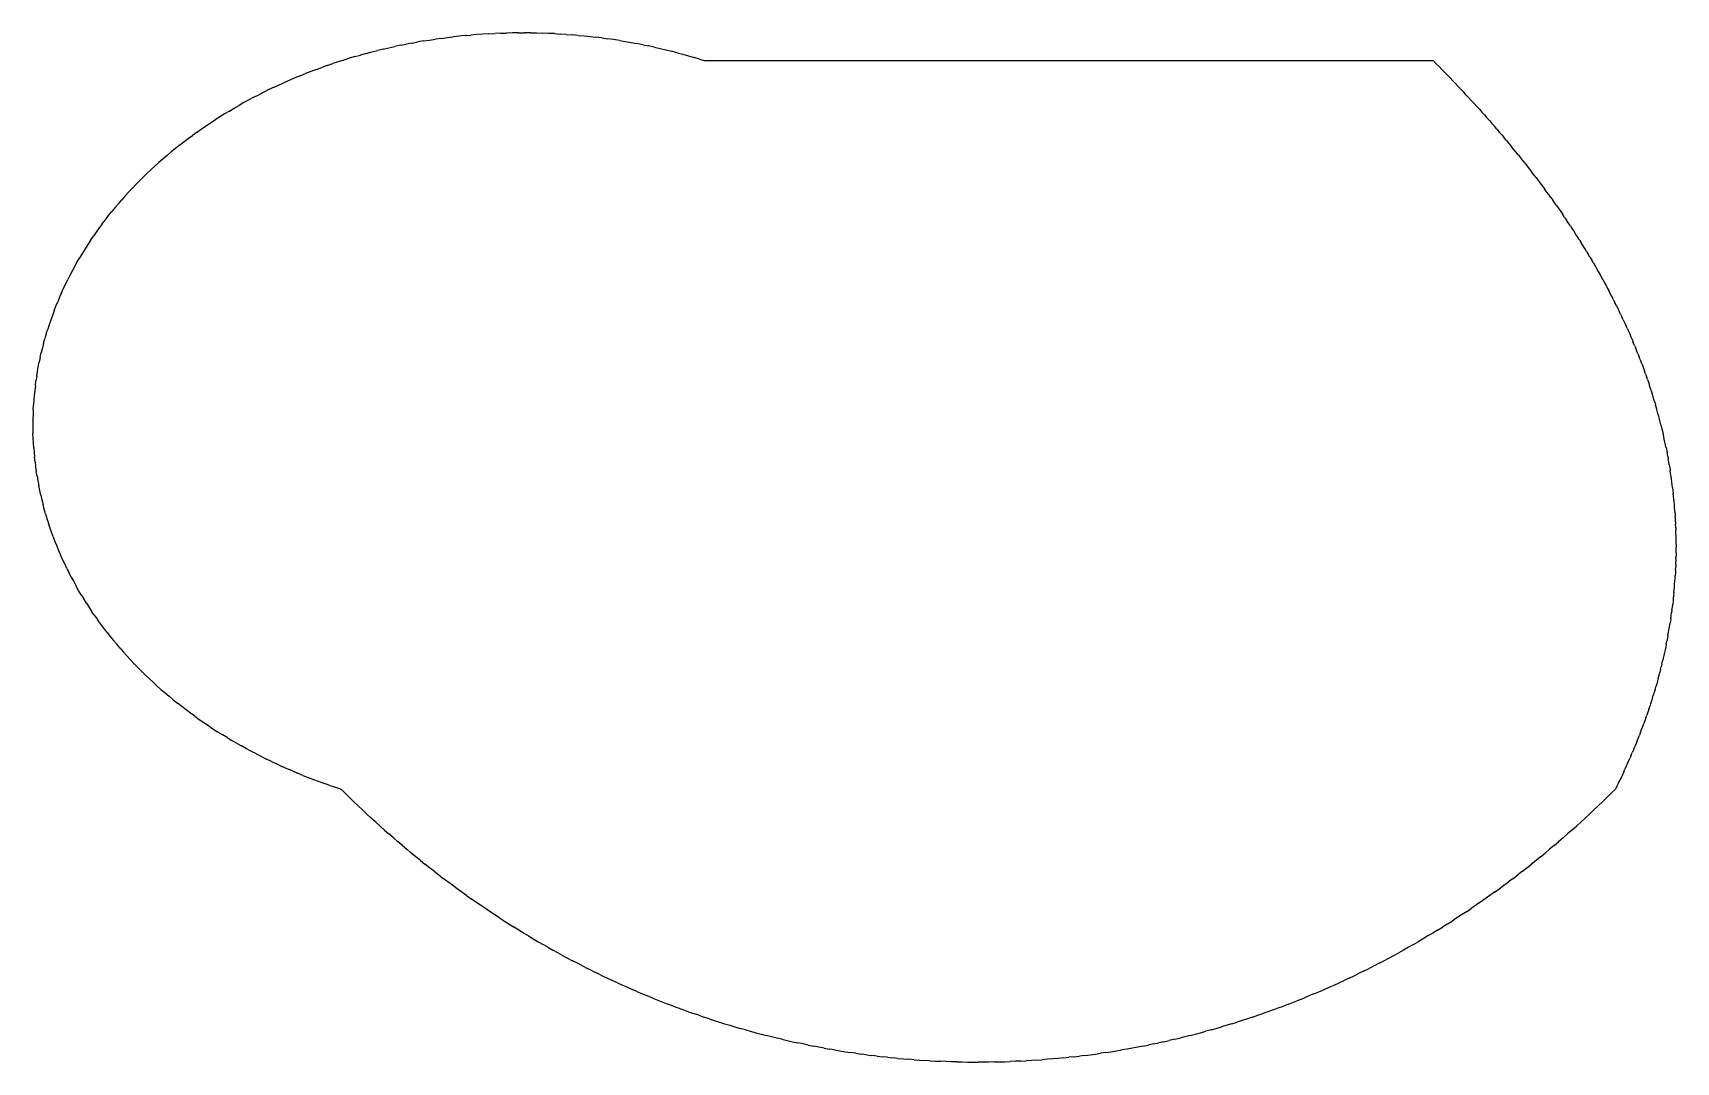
# Model space of a CAD drawing. Header units: centimetres. Extents: x 1 to 10.03, y 1 to 6.65.
import ezdxf

# ---------------------------------------------------------------- set-up
doc = ezdxf.new("R2010")
doc.units = ezdxf.units.CM
doc.layers.add('CUT', color=7, linetype='Continuous')

msp = doc.modelspace()

# ---------------------------------------------------------------- linework, layer by layer
at = {"layer": 'CUT'}
for p, q in [((3.0194, 6.5857), (3.0512, 6.5921)), ((3.0831, 6.5982), (3.0512, 6.5921)), ((3.0831, 6.5982), (3.1151, 6.6039)), ((3.1472, 6.6094), (3.1151, 6.6039)), ((3.1472, 6.6094), (3.1793, 6.6146)), ((3.1793, 6.6146), (3.2115, 6.6194)), ((3.2438, 6.6239), (3.2115, 6.6194)), ((3.2438, 6.6239), (3.2762, 6.6282)), ((3.2762, 6.6282), (3.3086, 6.6321)), ((3.3411, 6.6356), (3.3086, 6.6321)), ((3.3736, 6.6389), (3.3411, 6.6356)), ((3.3736, 6.6389), (3.4062, 6.6418)), ((3.4388, 6.6445), (3.4062, 6.6418)), ((3.4715, 6.6468), (3.4388, 6.6445)), ((3.5042, 6.6488), (3.4715, 6.6468)), ((3.5042, 6.6488), (3.5369, 6.6505)), ((3.5696, 6.6518), (3.5369, 6.6505)), ((3.5696, 6.6518), (3.6024, 6.6529)), ((3.6352, 6.6536), (3.6024, 6.6529)), ((3.6679, 6.654), (3.6352, 6.6536)), ((3.6679, 6.654), (3.7007, 6.6541)), ((3.7335, 6.6538), (3.7007, 6.6541)), ((3.7335, 6.6538), (3.7663, 6.6533)), ((3.7663, 6.6533), (3.7991, 6.6524)), ((3.8318, 6.6512), (3.7991, 6.6524)), ((3.8646, 6.6497), (3.8318, 6.6512)), ((3.8646, 6.6497), (3.8973, 6.6478)), ((3.9299, 6.6457), (3.8973, 6.6478)), ((3.9299, 6.6457), (3.9626, 6.6432)), ((3.9952, 6.6404), (3.9626, 6.6432)), ((3.9952, 6.6404), (4.0277, 6.6373)), ((4.0277, 6.6373), (4.0602, 6.6339)), ((4.0602, 6.6339), (4.0927, 6.6302)), ((4.1251, 6.6261), (4.0927, 6.6302)), ((4.1251, 6.6261), (4.1574, 6.6217)), ((4.1897, 6.617), (4.1574, 6.6217)), ((4.2219, 6.612), (4.1897, 6.617)), ((4.2219, 6.612), (4.254, 6.6067)), ((4.254, 6.6067), (4.286, 6.6011)), ((4.286, 6.6011), (4.3179, 6.5952)), ((4.3498, 6.5889), (4.3179, 6.5952)), ((4.3498, 6.5889), (4.3815, 6.5824)), ((2.7077, 6.5048), (2.6773, 6.4951)), ((2.7383, 6.5143), (2.7077, 6.5048)), ((2.7691, 6.5234), (2.7383, 6.5143)), ((2.7691, 6.5234), (2.7999, 6.5322)), ((2.8309, 6.5408), (2.7999, 6.5322)), ((2.8309, 6.5408), (2.862, 6.549)), ((2.862, 6.549), (2.8933, 6.557)), ((2.9247, 6.5646), (2.8933, 6.557)), ((2.9247, 6.5646), (2.9561, 6.5719)), ((2.9561, 6.5719), (2.9877, 6.579)), ((3.0194, 6.5857), (2.9877, 6.579)), ((4.4132, 6.5755), (4.3815, 6.5824)), ((4.4132, 6.5755), (4.4447, 6.5683)), ((4.4447, 6.5683), (4.4761, 6.5608)), ((4.4761, 6.5608), (4.5074, 6.5531)), ((4.5386, 6.545), (4.5074, 6.5531)), ((4.5386, 6.545), (4.5697, 6.5366)), ((4.5697, 6.5366), (4.6006, 6.5279)), ((4.6006, 6.5279), (4.6314, 6.5189)), ((4.6621, 6.5096), (4.6314, 6.5189)), ((4.6621, 6.5096), (4.6926, 6.5)), ((8.6926, 6.5), (4.6926, 6.5)), ((8.7082, 6.4844), (8.6926, 6.5)), ((2.4687, 6.4187), (2.4396, 6.4066)), ((2.4687, 6.4187), (2.498, 6.4305)), ((2.5274, 6.4419), (2.498, 6.4305)), ((2.5571, 6.4532), (2.5274, 6.4419)), ((2.5571, 6.4532), (2.5869, 6.4641)), ((2.6169, 6.4747), (2.5869, 6.4641)), ((2.6169, 6.4747), (2.647, 6.485)), ((2.6773, 6.4951), (2.647, 6.485)), ((8.7236, 6.4688), (8.7082, 6.4844)), ((8.739, 6.4531), (8.7236, 6.4688)), ((8.7543, 6.4375), (8.739, 6.4531)), ((8.7696, 6.4219), (8.7543, 6.4375)), ((8.7847, 6.4062), (8.7696, 6.4219)), ((2.2689, 6.3284), (2.2412, 6.3143)), ((2.2969, 6.3421), (2.2689, 6.3284)), ((2.325, 6.3555), (2.2969, 6.3421)), ((2.325, 6.3555), (2.3534, 6.3687)), ((2.3534, 6.3687), (2.3819, 6.3816)), ((2.4106, 6.3943), (2.3819, 6.3816)), ((2.4396, 6.4066), (2.4106, 6.3943)), ((8.7847, 6.4062), (8.7997, 6.3906)), ((8.8147, 6.375), (8.7997, 6.3906)), ((8.8295, 6.3594), (8.8147, 6.375)), ((8.8443, 6.3438), (8.8295, 6.3594)), ((8.8443, 6.3438), (8.8589, 6.3281)), ((8.8735, 6.3125), (8.8589, 6.3281)), ((2.0795, 6.2248), (2.1059, 6.2403)), ((2.1059, 6.2403), (2.1325, 6.2557)), ((2.1594, 6.2707), (2.1325, 6.2557)), ((2.1864, 6.2855), (2.1594, 6.2707)), ((2.2137, 6.3001), (2.1864, 6.2855)), ((2.2137, 6.3001), (2.2412, 6.3143)), ((8.888, 6.2969), (8.8735, 6.3125)), ((8.9024, 6.2812), (8.888, 6.2969)), ((8.9167, 6.2656), (8.9024, 6.2812)), ((8.9309, 6.25), (8.9167, 6.2656)), ((8.945, 6.2344), (8.9309, 6.25)), ((8.945, 6.2344), (8.959, 6.2188)), ((1.9265, 6.126), (1.9513, 6.143)), ((1.9513, 6.143), (1.9765, 6.1599)), ((1.9765, 6.1599), (2.0019, 6.1765)), ((2.0275, 6.1928), (2.0019, 6.1765)), ((2.0534, 6.2089), (2.0275, 6.1928)), ((2.0795, 6.2248), (2.0534, 6.2089)), ((8.959, 6.2188), (8.9729, 6.2031)), ((8.9729, 6.2031), (8.9868, 6.1875)), ((9.0005, 6.1719), (8.9868, 6.1875)), ((9.0005, 6.1719), (9.0142, 6.1562)), ((9.0142, 6.1562), (9.0277, 6.1406)), ((9.0412, 6.125), (9.0277, 6.1406)), ((1.8061, 6.037), (1.8296, 6.0552)), ((1.8296, 6.0552), (1.8534, 6.0733)), ((1.8534, 6.0733), (1.8775, 6.0911)), ((1.9019, 6.1086), (1.8775, 6.0911)), ((1.9019, 6.1086), (1.9265, 6.126)), ((9.0412, 6.125), (9.0546, 6.1094)), ((9.0679, 6.0938), (9.0546, 6.1094)), ((9.0679, 6.0938), (9.0811, 6.0781)), ((9.0942, 6.0625), (9.0811, 6.0781)), ((9.0942, 6.0625), (9.1072, 6.0469)), ((1.7148, 5.9617), (1.6927, 5.9423)), ((1.7372, 5.9808), (1.7148, 5.9617)), ((1.7372, 5.9808), (1.7599, 5.9998)), ((1.7828, 6.0185), (1.7599, 5.9998)), ((1.8061, 6.037), (1.7828, 6.0185)), ((9.1072, 6.0469), (9.1201, 6.0312)), ((9.133, 6.0156), (9.1201, 6.0312)), ((9.1457, 6), (9.133, 6.0156)), ((9.1584, 5.9844), (9.1457, 6)), ((9.1584, 5.9844), (9.1709, 5.9688)), ((9.1834, 5.9531), (9.1709, 5.9688)), ((1.6282, 5.8829), (1.6073, 5.8627)), ((1.6282, 5.8829), (1.6494, 5.9029)), ((1.6709, 5.9227), (1.6494, 5.9029)), ((1.6927, 5.9423), (1.6709, 5.9227)), ((9.1958, 5.9375), (9.1834, 5.9531)), ((9.1958, 5.9375), (9.208, 5.9219)), ((9.208, 5.9219), (9.2202, 5.9062)), ((9.2202, 5.9062), (9.2323, 5.8906)), ((9.2443, 5.875), (9.2323, 5.8906)), ((9.2563, 5.8594), (9.2443, 5.875)), ((1.5268, 5.7799), (1.5075, 5.7587)), ((1.5268, 5.7799), (1.5464, 5.8009)), ((1.5664, 5.8217), (1.5464, 5.8009)), ((1.5664, 5.8217), (1.5867, 5.8423)), ((1.5867, 5.8423), (1.6073, 5.8627)), ((9.2563, 5.8594), (9.2681, 5.8438)), ((9.2681, 5.8438), (9.2798, 5.8281)), ((9.2798, 5.8281), (9.2915, 5.8125)), ((9.2915, 5.8125), (9.303, 5.7969)), ((9.3145, 5.7812), (9.303, 5.7969)), ((9.3258, 5.7656), (9.3145, 5.7812)), ((1.4515, 5.694), (1.4335, 5.6721)), ((1.4515, 5.694), (1.4698, 5.7157)), ((1.4698, 5.7157), (1.4885, 5.7373)), ((1.5075, 5.7587), (1.4885, 5.7373)), ((9.3371, 5.75), (9.3258, 5.7656)), ((9.3371, 5.75), (9.3483, 5.7344)), ((9.3594, 5.7188), (9.3483, 5.7344)), ((9.3704, 5.7031), (9.3594, 5.7188)), ((9.3704, 5.7031), (9.3813, 5.6875)), ((9.3813, 5.6875), (9.3921, 5.6719)), ((1.3815, 5.6053), (1.3648, 5.5827)), ((1.3815, 5.6053), (1.3985, 5.6277)), ((1.3985, 5.6277), (1.4158, 5.65)), ((1.4158, 5.65), (1.4335, 5.6721)), ((9.3921, 5.6719), (9.4028, 5.6562)), ((9.4135, 5.6406), (9.4028, 5.6562)), ((9.4135, 5.6406), (9.424, 5.625)), ((9.4345, 5.6094), (9.424, 5.625)), ((9.4448, 5.5938), (9.4345, 5.6094)), ((1.317, 5.5139), (1.3017, 5.4907)), ((1.317, 5.5139), (1.3326, 5.537)), ((1.3485, 5.5599), (1.3326, 5.537)), ((1.3648, 5.5827), (1.3485, 5.5599)), ((9.4448, 5.5938), (9.4551, 5.5781)), ((9.4551, 5.5781), (9.4653, 5.5625)), ((9.4754, 5.5469), (9.4653, 5.5625)), ((9.4854, 5.5312), (9.4754, 5.5469)), ((9.4953, 5.5156), (9.4854, 5.5312)), ((9.4953, 5.5156), (9.5051, 5.5)), ((1.2442, 5.3964), (1.2581, 5.4202)), ((1.2722, 5.4439), (1.2581, 5.4202)), ((1.2868, 5.4674), (1.2722, 5.4439)), ((1.3017, 5.4907), (1.2868, 5.4674)), ((9.5148, 5.4844), (9.5051, 5.5)), ((9.5244, 5.4688), (9.5148, 5.4844)), ((9.534, 5.4531), (9.5244, 5.4688)), ((9.534, 5.4531), (9.5434, 5.4375)), ((9.5528, 5.4219), (9.5434, 5.4375)), ((9.5528, 5.4219), (9.562, 5.4062)), ((1.2177, 5.3485), (1.2049, 5.3243)), ((1.2308, 5.3725), (1.2177, 5.3485)), ((1.2308, 5.3725), (1.2442, 5.3964)), ((9.5712, 5.3906), (9.562, 5.4062)), ((9.5712, 5.3906), (9.5803, 5.375)), ((9.5803, 5.375), (9.5893, 5.3594)), ((9.5893, 5.3594), (9.5982, 5.3438)), ((9.5982, 5.3438), (9.607, 5.3281)), ((9.607, 5.3281), (9.6157, 5.3125)), ((1.1577, 5.2264), (1.169, 5.2511)), ((1.169, 5.2511), (1.1806, 5.2756)), ((1.1806, 5.2756), (1.1926, 5.3)), ((1.2049, 5.3243), (1.1926, 5.3)), ((9.6243, 5.2969), (9.6157, 5.3125)), ((9.6243, 5.2969), (9.6328, 5.2812)), ((9.6328, 5.2812), (9.6413, 5.2656)), ((9.6413, 5.2656), (9.6496, 5.25)), ((9.6496, 5.25), (9.6579, 5.2344)), ((1.1165, 5.1268), (1.1263, 5.1519)), ((1.1263, 5.1519), (1.1364, 5.1768)), ((1.1469, 5.2017), (1.1364, 5.1768)), ((1.1577, 5.2264), (1.1469, 5.2017)), ((9.666, 5.2188), (9.6579, 5.2344)), ((9.6741, 5.2031), (9.666, 5.2188)), ((9.6821, 5.1875), (9.6741, 5.2031)), ((9.6821, 5.1875), (9.69, 5.1719)), ((9.6978, 5.1562), (9.69, 5.1719)), ((9.6978, 5.1562), (9.7055, 5.1406)), ((1.0982, 5.0765), (1.0896, 5.0511)), ((1.1072, 5.1017), (1.0982, 5.0765)), ((1.1165, 5.1268), (1.1072, 5.1017)), ((9.7055, 5.1406), (9.7131, 5.125)), ((9.7206, 5.1094), (9.7131, 5.125)), ((9.7206, 5.1094), (9.728, 5.0938)), ((9.7354, 5.0781), (9.728, 5.0938)), ((9.7354, 5.0781), (9.7426, 5.0625)), ((9.7426, 5.0625), (9.7498, 5.0469)), ((1.0592, 4.9491), (1.0662, 4.9747)), ((1.0736, 5.0003), (1.0662, 4.9747)), ((1.0736, 5.0003), (1.0814, 5.0257)), ((1.0896, 5.0511), (1.0814, 5.0257)), ((9.7569, 5.0312), (9.7498, 5.0469)), ((9.7569, 5.0312), (9.7638, 5.0156)), ((9.7638, 5.0156), (9.7707, 5)), ((9.7707, 5), (9.7775, 4.9844)), ((9.7775, 4.9844), (9.7842, 4.9688)), ((9.7842, 4.9688), (9.7908, 4.9531)), ((1.0404, 4.8719), (1.0463, 4.8977)), ((1.0525, 4.9234), (1.0463, 4.8977)), ((1.0592, 4.9491), (1.0525, 4.9234)), ((9.7973, 4.9375), (9.7908, 4.9531)), ((9.7973, 4.9375), (9.8037, 4.9219)), ((9.8101, 4.9062), (9.8037, 4.9219)), ((9.8163, 4.8906), (9.8101, 4.9062)), ((9.8163, 4.8906), (9.8225, 4.875)), ((9.8285, 4.8594), (9.8225, 4.875)), ((1.0209, 4.7681), (1.0252, 4.7941)), ((1.0252, 4.7941), (1.0299, 4.8201)), ((1.0299, 4.8201), (1.035, 4.846)), ((1.0404, 4.8719), (1.035, 4.846)), ((9.8285, 4.8594), (9.8345, 4.8438)), ((9.8345, 4.8438), (9.8404, 4.8281)), ((9.8404, 4.8281), (9.8461, 4.8125)), ((9.8461, 4.8125), (9.8518, 4.7969)), ((9.8574, 4.7812), (9.8518, 4.7969)), ((1.0136, 4.716), (1.0105, 4.6899)), ((1.0136, 4.716), (1.0171, 4.7421)), ((1.0209, 4.7681), (1.0171, 4.7421)), ((9.8574, 4.7812), (9.8629, 4.7656)), ((9.8684, 4.75), (9.8629, 4.7656)), ((9.8684, 4.75), (9.8737, 4.7344)), ((9.8737, 4.7344), (9.8789, 4.7188)), ((9.8841, 4.7031), (9.8789, 4.7188)), ((9.8841, 4.7031), (9.8891, 4.6875)), ((1.0021, 4.5852), (1.0036, 4.6114)), ((1.0055, 4.6376), (1.0036, 4.6114)), ((1.0078, 4.6637), (1.0055, 4.6376)), ((1.0105, 4.6899), (1.0078, 4.6637)), ((9.8891, 4.6875), (9.8941, 4.6719)), ((9.8989, 4.6562), (9.8941, 4.6719)), ((9.9037, 4.6406), (9.8989, 4.6562)), ((9.9084, 4.625), (9.9037, 4.6406)), ((9.9084, 4.625), (9.913, 4.6094)), ((9.9175, 4.5938), (9.913, 4.6094)), ((1.0003, 4.5328), (1, 4.5065)), ((1.001, 4.559), (1.0003, 4.5328)), ((1.0021, 4.5852), (1.001, 4.559)), ((9.9219, 4.5781), (9.9175, 4.5938)), ((9.9262, 4.5625), (9.9219, 4.5781)), ((9.9305, 4.5469), (9.9262, 4.5625)), ((9.9346, 4.5312), (9.9305, 4.5469)), ((9.9386, 4.5156), (9.9346, 4.5312)), ((9.9426, 4.5), (9.9386, 4.5156)), ((1, 4.5065), (1.0001, 4.4803)), ((1.0001, 4.4803), (1.0006, 4.4541)), ((1.0015, 4.4278), (1.0006, 4.4541)), ((1.0028, 4.4016), (1.0015, 4.4278)), ((9.9426, 4.5), (9.9464, 4.4844)), ((9.9464, 4.4844), (9.9502, 4.4688)), ((9.9502, 4.4688), (9.9539, 4.4531)), ((9.9575, 4.4375), (9.9539, 4.4531)), ((9.961, 4.4219), (9.9575, 4.4375)), ((1.0045, 4.3754), (1.0028, 4.4016)), ((1.0045, 4.3754), (1.0066, 4.3493)), ((1.0066, 4.3493), (1.0091, 4.3231)), ((9.9644, 4.4062), (9.961, 4.4219)), ((9.9677, 4.3906), (9.9644, 4.4062)), ((9.9709, 4.375), (9.9677, 4.3906)), ((9.9709, 4.375), (9.974, 4.3594)), ((9.974, 4.3594), (9.9771, 4.3438)), ((9.98, 4.3281), (9.9771, 4.3438)), ((1.012, 4.297), (1.0091, 4.3231)), ((1.012, 4.297), (1.0153, 4.2709)), ((1.0153, 4.2709), (1.019, 4.2448)), ((1.023, 4.2188), (1.019, 4.2448)), ((9.98, 4.3281), (9.9829, 4.3125)), ((9.9856, 4.2969), (9.9829, 4.3125)), ((9.9883, 4.2812), (9.9856, 4.2969)), ((9.9883, 4.2812), (9.9909, 4.2656)), ((9.9909, 4.2656), (9.9934, 4.25)), ((9.9958, 4.2344), (9.9934, 4.25)), ((1.023, 4.2188), (1.0275, 4.1928)), ((1.0275, 4.1928), (1.0324, 4.1669)), ((1.0377, 4.141), (1.0324, 4.1669)), ((9.9981, 4.2188), (9.9958, 4.2344)), ((10.0003, 4.2031), (9.9981, 4.2188)), ((10.0024, 4.1875), (10.0003, 4.2031)), ((10.0044, 4.1719), (10.0024, 4.1875)), ((10.0064, 4.1562), (10.0044, 4.1719)), ((10.0064, 4.1562), (10.0082, 4.1406)), ((1.0433, 4.1152), (1.0377, 4.141)), ((1.0433, 4.1152), (1.0494, 4.0894)), ((1.0494, 4.0894), (1.0558, 4.0637)), ((1.0627, 4.038), (1.0558, 4.0637)), ((10.0082, 4.1406), (10.01, 4.125)), ((10.0116, 4.1094), (10.01, 4.125)), ((10.0132, 4.0938), (10.0116, 4.1094)), ((10.0147, 4.0781), (10.0132, 4.0938)), ((10.0161, 4.0625), (10.0147, 4.0781)), ((10.0174, 4.0469), (10.0161, 4.0625)), ((1.0699, 4.0124), (1.0627, 4.038)), ((1.0699, 4.0124), (1.0775, 3.9869)), ((1.0775, 3.9869), (1.0855, 3.9615)), ((10.0186, 4.0312), (10.0174, 4.0469)), ((10.0197, 4.0156), (10.0186, 4.0312)), ((10.0197, 4.0156), (10.0207, 4)), ((10.0216, 3.9844), (10.0207, 4)), ((10.0225, 3.9688), (10.0216, 3.9844)), ((1.0939, 3.9361), (1.0855, 3.9615)), ((1.1027, 3.9108), (1.0939, 3.9361)), ((1.1118, 3.8857), (1.1027, 3.9108)), ((1.1118, 3.8857), (1.1214, 3.8606)), ((10.0225, 3.9688), (10.0232, 3.9531)), ((10.0239, 3.9375), (10.0232, 3.9531)), ((10.0239, 3.9375), (10.0244, 3.9219)), ((10.0249, 3.9062), (10.0244, 3.9219)), ((10.0253, 3.8906), (10.0249, 3.9062)), ((10.0256, 3.875), (10.0253, 3.8906)), ((1.1214, 3.8606), (1.1313, 3.8356)), ((1.1313, 3.8356), (1.1416, 3.8107)), ((1.1416, 3.8107), (1.1523, 3.7859)), ((10.0257, 3.7969), (10.0254, 3.7812)), ((10.0258, 3.8594), (10.0256, 3.875)), ((10.0257, 3.7969), (10.0258, 3.8125)), ((10.0259, 3.8438), (10.0258, 3.8594)), ((10.0258, 3.8125), (10.0259, 3.8281)), ((10.0259, 3.8438), (10.0259, 3.8281)), ((1.1633, 3.7612), (1.1523, 3.7859)), ((1.1748, 3.7366), (1.1633, 3.7612)), ((1.1866, 3.7121), (1.1748, 3.7366)), ((1.1866, 3.7121), (1.1987, 3.6878)), ((10.0227, 3.7031), (10.0219, 3.6875)), ((10.0227, 3.7031), (10.0235, 3.7188)), ((10.0241, 3.7344), (10.0235, 3.7188)), ((10.0241, 3.7344), (10.0246, 3.75)), ((10.0251, 3.7656), (10.0246, 3.75)), ((10.0251, 3.7656), (10.0254, 3.7812)), ((1.2113, 3.6635), (1.1987, 3.6878)), ((1.2113, 3.6635), (1.2242, 3.6394)), ((1.2242, 3.6394), (1.2375, 3.6155)), ((1.2511, 3.5916), (1.2375, 3.6155)), ((10.0165, 3.6094), (10.0178, 3.625)), ((10.0178, 3.625), (10.019, 3.6406)), ((10.019, 3.6406), (10.02, 3.6562)), ((10.02, 3.6562), (10.021, 3.6719)), ((10.0219, 3.6875), (10.021, 3.6719)), ((1.2651, 3.5679), (1.2511, 3.5916)), ((1.2651, 3.5679), (1.2795, 3.5443)), ((1.2942, 3.5209), (1.2795, 3.5443)), ((1.2942, 3.5209), (1.3093, 3.4976)), ((10.0088, 3.5312), (10.007, 3.5156)), ((10.0105, 3.5469), (10.0088, 3.5312)), ((10.0122, 3.5625), (10.0105, 3.5469)), ((10.0137, 3.5781), (10.0122, 3.5625)), ((10.0137, 3.5781), (10.0152, 3.5938)), ((10.0152, 3.5938), (10.0165, 3.6094)), ((1.3093, 3.4976), (1.3248, 3.4744)), ((1.3405, 3.4515), (1.3248, 3.4744)), ((1.3405, 3.4515), (1.3567, 3.4286)), ((9.9965, 3.4375), (9.9942, 3.4219)), ((9.9965, 3.4375), (9.9988, 3.4531)), ((9.9988, 3.4531), (10.001, 3.4688)), ((10.0031, 3.4844), (10.001, 3.4688)), ((10.0031, 3.4844), (10.0051, 3.5)), ((10.0051, 3.5), (10.007, 3.5156)), ((1.3732, 3.4059), (1.3567, 3.4286)), ((1.39, 3.3834), (1.3732, 3.4059)), ((1.4071, 3.3611), (1.39, 3.3834)), ((1.4071, 3.3611), (1.4246, 3.3389)), ((9.981, 3.3438), (9.9781, 3.3281)), ((9.981, 3.3438), (9.9838, 3.3594)), ((9.9838, 3.3594), (9.9865, 3.375)), ((9.9865, 3.375), (9.9892, 3.3906)), ((9.9892, 3.3906), (9.9917, 3.4062)), ((9.9942, 3.4219), (9.9917, 3.4062)), ((1.4246, 3.3389), (1.4425, 3.3169)), ((1.4425, 3.3169), (1.4607, 3.2951)), ((1.4792, 3.2734), (1.4607, 3.2951)), ((1.4792, 3.2734), (1.498, 3.2519)), ((1.498, 3.2519), (1.5172, 3.2307)), ((9.9621, 3.25), (9.9586, 3.2344)), ((9.9655, 3.2656), (9.9621, 3.25)), ((9.9688, 3.2812), (9.9655, 3.2656)), ((9.972, 3.2969), (9.9688, 3.2812)), ((9.972, 3.2969), (9.9751, 3.3125)), ((9.9781, 3.3281), (9.9751, 3.3125)), ((1.5172, 3.2307), (1.5366, 3.2096)), ((1.5366, 3.2096), (1.5564, 3.1887)), ((1.5766, 3.1679), (1.5564, 3.1887)), ((1.597, 3.1474), (1.5766, 3.1679)), ((9.94, 3.1562), (9.9439, 3.1719)), ((9.9477, 3.1875), (9.9439, 3.1719)), ((9.9477, 3.1875), (9.9514, 3.2031)), ((9.9551, 3.2188), (9.9514, 3.2031)), ((9.9586, 3.2344), (9.9551, 3.2188)), ((1.597, 3.1474), (1.6177, 3.1271)), ((1.6177, 3.1271), (1.6388, 3.107)), ((1.6388, 3.107), (1.6601, 3.0871)), ((1.6818, 3.0674), (1.6601, 3.0871)), ((9.919, 3.0781), (9.9145, 3.0625)), ((9.9234, 3.0938), (9.919, 3.0781)), ((9.9276, 3.1094), (9.9234, 3.0938)), ((9.9276, 3.1094), (9.9318, 3.125)), ((9.9318, 3.125), (9.9359, 3.1406)), ((9.94, 3.1562), (9.9359, 3.1406)), ((1.7037, 3.0479), (1.6818, 3.0674)), ((1.7037, 3.0479), (1.726, 3.0287)), ((1.726, 3.0287), (1.7485, 3.0096)), ((1.7714, 2.9908), (1.7485, 3.0096)), ((1.7714, 2.9908), (1.7945, 2.9722)), ((9.8908, 2.9844), (9.8858, 2.9688)), ((9.8957, 3), (9.8908, 2.9844)), ((9.8957, 3), (9.9005, 3.0156)), ((9.9053, 3.0312), (9.9005, 3.0156)), ((9.9099, 3.0469), (9.9053, 3.0312)), ((9.9099, 3.0469), (9.9145, 3.0625)), ((1.8179, 2.9538), (1.7945, 2.9722)), ((1.8415, 2.9357), (1.8179, 2.9538)), ((1.8655, 2.9178), (1.8415, 2.9357)), ((1.8897, 2.9001), (1.8655, 2.9178)), ((1.8897, 2.9001), (1.9142, 2.8826)), ((9.8593, 2.8906), (9.8537, 2.875)), ((9.8593, 2.8906), (9.8648, 2.9062)), ((9.8701, 2.9219), (9.8648, 2.9062)), ((9.8754, 2.9375), (9.8701, 2.9219)), ((9.8754, 2.9375), (9.8806, 2.9531)), ((9.8858, 2.9688), (9.8806, 2.9531)), ((1.9142, 2.8826), (1.9389, 2.8654)), ((1.9389, 2.8654), (1.964, 2.8485)), ((1.964, 2.8485), (1.9892, 2.8317)), ((1.9892, 2.8317), (2.0147, 2.8153)), ((2.0147, 2.8153), (2.0405, 2.7991)), ((2.0665, 2.7831), (2.0405, 2.7991)), ((9.8305, 2.8125), (9.8245, 2.7969)), ((9.8305, 2.8125), (9.8365, 2.8281)), ((9.8365, 2.8281), (9.8423, 2.8438)), ((9.8423, 2.8438), (9.8481, 2.8594)), ((9.8537, 2.875), (9.8481, 2.8594)), ((2.0665, 2.7831), (2.0928, 2.7674)), ((2.1193, 2.7519), (2.0928, 2.7674)), ((2.1193, 2.7519), (2.146, 2.7367)), ((2.1729, 2.7218), (2.146, 2.7367)), ((2.2001, 2.7071), (2.1729, 2.7218)), ((9.793, 2.7188), (9.7864, 2.7031)), ((9.793, 2.7188), (9.7995, 2.7344)), ((9.8059, 2.75), (9.7995, 2.7344)), ((9.8122, 2.7656), (9.8059, 2.75)), ((9.8122, 2.7656), (9.8184, 2.7812)), ((9.8184, 2.7812), (9.8245, 2.7969)), ((2.2275, 2.6927), (2.2001, 2.7071)), ((2.2275, 2.6927), (2.2551, 2.6786)), ((2.2551, 2.6786), (2.283, 2.6647)), ((2.311, 2.6511), (2.283, 2.6647)), ((2.311, 2.6511), (2.3392, 2.6378)), ((2.3392, 2.6378), (2.3677, 2.6247)), ((2.3963, 2.612), (2.3677, 2.6247)), ((9.7522, 2.625), (9.745, 2.6094)), ((9.7592, 2.6406), (9.7522, 2.625)), ((9.7592, 2.6406), (9.7661, 2.6562)), ((9.7661, 2.6562), (9.773, 2.6719)), ((9.7797, 2.6875), (9.773, 2.6719)), ((9.7797, 2.6875), (9.7864, 2.7031)), ((2.4252, 2.5995), (2.3963, 2.612)), ((2.4252, 2.5995), (2.4542, 2.5873)), ((2.4834, 2.5754), (2.4542, 2.5873)), ((2.4834, 2.5754), (2.5128, 2.5637)), ((2.5128, 2.5637), (2.5423, 2.5524)), ((2.5423, 2.5524), (2.572, 2.5413)), ((2.572, 2.5413), (2.6019, 2.5306)), ((2.632, 2.5201), (2.6019, 2.5306)), ((9.708, 2.5312), (9.7003, 2.5156)), ((9.7156, 2.5469), (9.708, 2.5312)), ((9.7231, 2.5625), (9.7156, 2.5469)), ((9.7305, 2.5781), (9.7231, 2.5625)), ((9.7378, 2.5938), (9.7305, 2.5781)), ((9.7378, 2.5938), (9.745, 2.6094)), ((2.632, 2.5201), (2.6622, 2.5099)), ((2.6622, 2.5099), (2.6926, 2.5)), ((2.6926, 2.5), (2.7161, 2.4767)), ((2.7161, 2.4767), (2.7396, 2.4535)), ((2.7633, 2.4305), (2.7396, 2.4535)), ((9.6219, 2.4305), (9.6455, 2.4535)), ((9.6455, 2.4535), (9.6691, 2.4767)), ((9.6926, 2.5), (9.6691, 2.4767)), ((9.7003, 2.5156), (9.6926, 2.5)), ((2.7633, 2.4305), (2.7871, 2.4077)), ((2.7871, 2.4077), (2.8109, 2.3851)), ((2.8348, 2.3627), (2.8109, 2.3851)), ((2.8348, 2.3627), (2.8588, 2.3404)), ((9.5503, 2.3627), (9.5263, 2.3404)), ((9.5503, 2.3627), (9.5743, 2.3851)), ((9.5743, 2.3851), (9.5981, 2.4077)), ((9.5981, 2.4077), (9.6219, 2.4305)), ((2.883, 2.3184), (2.8588, 2.3404)), ((2.9071, 2.2965), (2.883, 2.3184)), ((2.9071, 2.2965), (2.9314, 2.2748)), ((2.9314, 2.2748), (2.9558, 2.2533)), ((9.4537, 2.2748), (9.4294, 2.2533)), ((9.4537, 2.2748), (9.478, 2.2965)), ((9.5022, 2.3184), (9.478, 2.2965)), ((9.5263, 2.3404), (9.5022, 2.3184)), ((2.9802, 2.2319), (2.9558, 2.2533)), ((2.9802, 2.2319), (3.0047, 2.2108)), ((3.0294, 2.1898), (3.0047, 2.2108)), ((3.0294, 2.1898), (3.054, 2.169)), ((3.0788, 2.1484), (3.054, 2.169)), ((9.3311, 2.169), (9.3064, 2.1484)), ((9.3558, 2.1898), (9.3311, 2.169)), ((9.3558, 2.1898), (9.3804, 2.2108)), ((9.4049, 2.2319), (9.3804, 2.2108)), ((9.4294, 2.2533), (9.4049, 2.2319)), ((3.1037, 2.128), (3.0788, 2.1484)), ((3.1286, 2.1078), (3.1037, 2.128)), ((3.1286, 2.1078), (3.1536, 2.0877)), ((3.1787, 2.0679), (3.1536, 2.0877)), ((9.2065, 2.0679), (9.2316, 2.0877)), ((9.2566, 2.1078), (9.2316, 2.0877)), ((9.2815, 2.128), (9.2566, 2.1078)), ((9.2815, 2.128), (9.3064, 2.1484)), ((3.2039, 2.0482), (3.1787, 2.0679)), ((3.2039, 2.0482), (3.2291, 2.0287)), ((3.2291, 2.0287), (3.2544, 2.0094)), ((3.2798, 1.9902), (3.2544, 2.0094)), ((3.3053, 1.9713), (3.2798, 1.9902)), ((9.0799, 1.9713), (9.1054, 1.9902)), ((9.1308, 2.0094), (9.1054, 1.9902)), ((9.1308, 2.0094), (9.1561, 2.0287)), ((9.1813, 2.0482), (9.1561, 2.0287)), ((9.1813, 2.0482), (9.2065, 2.0679)), ((3.3308, 1.9525), (3.3053, 1.9713)), ((3.3564, 1.9339), (3.3308, 1.9525)), ((3.3821, 1.9155), (3.3564, 1.9339)), ((3.3821, 1.9155), (3.4079, 1.8973)), ((3.4337, 1.8793), (3.4079, 1.8973)), ((8.9773, 1.8973), (8.9515, 1.8793)), ((9.0031, 1.9155), (8.9773, 1.8973)), ((9.0287, 1.9339), (9.0031, 1.9155)), ((9.0287, 1.9339), (9.0544, 1.9525)), ((9.0544, 1.9525), (9.0799, 1.9713)), ((3.4596, 1.8614), (3.4337, 1.8793)), ((3.4856, 1.8438), (3.4596, 1.8614)), ((3.5116, 1.8263), (3.4856, 1.8438)), ((3.5377, 1.809), (3.5116, 1.8263)), ((3.5639, 1.7918), (3.5377, 1.809)), ((8.8475, 1.809), (8.8213, 1.7918)), ((8.8736, 1.8263), (8.8475, 1.809)), ((8.8736, 1.8263), (8.8996, 1.8438)), ((8.9256, 1.8614), (8.8996, 1.8438)), ((8.9515, 1.8793), (8.9256, 1.8614)), ((3.5639, 1.7918), (3.5901, 1.7749)), ((3.5901, 1.7749), (3.6164, 1.7581)), ((3.6164, 1.7581), (3.6428, 1.7416)), ((3.6692, 1.7252), (3.6428, 1.7416)), ((3.6957, 1.709), (3.6692, 1.7252)), ((8.716, 1.7252), (8.6895, 1.709)), ((8.716, 1.7252), (8.7424, 1.7416)), ((8.7688, 1.7581), (8.7424, 1.7416)), ((8.7688, 1.7581), (8.7951, 1.7749)), ((8.8213, 1.7918), (8.7951, 1.7749)), ((3.7223, 1.693), (3.6957, 1.709)), ((3.7223, 1.693), (3.7489, 1.6771)), ((3.7489, 1.6771), (3.7756, 1.6615)), ((3.7756, 1.6615), (3.8023, 1.646)), ((3.8291, 1.6307), (3.8023, 1.646)), ((3.8291, 1.6307), (3.856, 1.6156)), ((8.5561, 1.6307), (8.5292, 1.6156)), ((8.5829, 1.646), (8.5561, 1.6307)), ((8.5829, 1.646), (8.6096, 1.6615)), ((8.6363, 1.6771), (8.6096, 1.6615)), ((8.6629, 1.693), (8.6363, 1.6771)), ((8.6895, 1.709), (8.6629, 1.693)), ((3.8829, 1.6007), (3.856, 1.6156)), ((3.9099, 1.5859), (3.8829, 1.6007)), ((3.9099, 1.5859), (3.9369, 1.5714)), ((3.9369, 1.5714), (3.964, 1.557)), ((3.9911, 1.5428), (3.964, 1.557)), ((4.0183, 1.5288), (3.9911, 1.5428)), ((8.394, 1.5428), (8.3668, 1.5288)), ((8.394, 1.5428), (8.4212, 1.557)), ((8.4212, 1.557), (8.4483, 1.5714)), ((8.4483, 1.5714), (8.4753, 1.5859)), ((8.4753, 1.5859), (8.5023, 1.6007)), ((8.5292, 1.6156), (8.5023, 1.6007)), ((4.0183, 1.5288), (4.0456, 1.515)), ((4.0729, 1.5013), (4.0456, 1.515)), ((4.0729, 1.5013), (4.1003, 1.4879)), ((4.1277, 1.4746), (4.1003, 1.4879)), ((4.1277, 1.4746), (4.1552, 1.4615)), ((4.1827, 1.4486), (4.1552, 1.4615)), ((4.2103, 1.4359), (4.1827, 1.4486)), ((8.1749, 1.4359), (8.2025, 1.4486)), ((8.23, 1.4615), (8.2025, 1.4486)), ((8.23, 1.4615), (8.2575, 1.4746)), ((8.2575, 1.4746), (8.2849, 1.4879)), ((8.3122, 1.5013), (8.2849, 1.4879)), ((8.3122, 1.5013), (8.3396, 1.515)), ((8.3668, 1.5288), (8.3396, 1.515)), ((4.2103, 1.4359), (4.2379, 1.4233)), ((4.2379, 1.4233), (4.2655, 1.411)), ((4.2655, 1.411), (4.2933, 1.3988)), ((4.321, 1.3868), (4.2933, 1.3988)), ((4.321, 1.3868), (4.3488, 1.375)), ((4.3488, 1.375), (4.3767, 1.3634)), ((4.4046, 1.3519), (4.3767, 1.3634)), ((8.0085, 1.3634), (7.9806, 1.3519)), ((8.0363, 1.375), (8.0085, 1.3634)), ((8.0363, 1.375), (8.0641, 1.3868)), ((8.0641, 1.3868), (8.0919, 1.3988)), ((8.0919, 1.3988), (8.1196, 1.411)), ((8.1196, 1.411), (8.1473, 1.4233)), ((8.1473, 1.4233), (8.1749, 1.4359)), ((4.4046, 1.3519), (4.4325, 1.3407)), ((4.4325, 1.3407), (4.4605, 1.3296)), ((4.4605, 1.3296), (4.4885, 1.3187)), ((4.5166, 1.308), (4.4885, 1.3187)), ((4.5166, 1.308), (4.5447, 1.2975)), ((4.5447, 1.2975), (4.5729, 1.2871)), ((4.5729, 1.2871), (4.6011, 1.2769)), ((4.6011, 1.2769), (4.6293, 1.267)), ((4.6576, 1.2572), (4.6293, 1.267)), ((7.7276, 1.2572), (7.7558, 1.267)), ((7.7841, 1.2769), (7.7558, 1.267)), ((7.8123, 1.2871), (7.7841, 1.2769)), ((7.8123, 1.2871), (7.8404, 1.2975)), ((7.8404, 1.2975), (7.8685, 1.308)), ((7.8966, 1.3187), (7.8685, 1.308)), ((7.8966, 1.3187), (7.9246, 1.3296)), ((7.9246, 1.3296), (7.9526, 1.3407)), ((7.9526, 1.3407), (7.9806, 1.3519)), ((4.6576, 1.2572), (4.6859, 1.2476)), ((4.7143, 1.2381), (4.6859, 1.2476)), ((4.7143, 1.2381), (4.7426, 1.2289)), ((4.7426, 1.2289), (4.7711, 1.2198)), ((4.7711, 1.2198), (4.7995, 1.2109)), ((4.7995, 1.2109), (4.828, 1.2022)), ((4.828, 1.2022), (4.8565, 1.1937)), ((4.8565, 1.1937), (4.8851, 1.1854)), ((4.9137, 1.1772), (4.8851, 1.1854)), ((4.9137, 1.1772), (4.9423, 1.1693)), ((7.4715, 1.1772), (7.4429, 1.1693)), ((7.4715, 1.1772), (7.5001, 1.1854)), ((7.5001, 1.1854), (7.5286, 1.1937)), ((7.5572, 1.2022), (7.5286, 1.1937)), ((7.5856, 1.2109), (7.5572, 1.2022)), ((7.5856, 1.2109), (7.6141, 1.2198)), ((7.6425, 1.2289), (7.6141, 1.2198)), ((7.6709, 1.2381), (7.6425, 1.2289)), ((7.6993, 1.2476), (7.6709, 1.2381)), ((7.6993, 1.2476), (7.7276, 1.2572)), ((4.9423, 1.1693), (4.9709, 1.1615)), ((4.9709, 1.1615), (4.9996, 1.1539)), ((4.9996, 1.1539), (5.0283, 1.1465)), ((5.0571, 1.1393), (5.0283, 1.1465)), ((5.0858, 1.1322), (5.0571, 1.1393)), ((5.1146, 1.1253), (5.0858, 1.1322)), ((5.1146, 1.1253), (5.1435, 1.1187)), ((5.1435, 1.1187), (5.1723, 1.1122)), ((5.1723, 1.1122), (5.2012, 1.1058)), ((5.2301, 1.0997), (5.2012, 1.1058)), ((5.259, 1.0938), (5.2301, 1.0997)), ((5.259, 1.0938), (5.2879, 1.088)), ((5.3169, 1.0824), (5.2879, 1.088)), ((7.0972, 1.088), (7.0683, 1.0824)), ((7.0972, 1.088), (7.1262, 1.0938)), ((7.1551, 1.0997), (7.1262, 1.0938)), ((7.1551, 1.0997), (7.184, 1.1058)), ((7.2129, 1.1122), (7.184, 1.1058)), ((7.2129, 1.1122), (7.2417, 1.1187)), ((7.2705, 1.1253), (7.2417, 1.1187)), ((7.2705, 1.1253), (7.2993, 1.1322)), ((7.3281, 1.1393), (7.2993, 1.1322)), ((7.3568, 1.1465), (7.3281, 1.1393)), ((7.3568, 1.1465), (7.3855, 1.1539)), ((7.3855, 1.1539), (7.4142, 1.1615)), ((7.4142, 1.1615), (7.4429, 1.1693)), ((5.3459, 1.077), (5.3169, 1.0824)), ((5.3459, 1.077), (5.3749, 1.0718)), ((5.4039, 1.0667), (5.3749, 1.0718)), ((5.4039, 1.0667), (5.433, 1.0619)), ((5.433, 1.0619), (5.462, 1.0572)), ((5.462, 1.0572), (5.4911, 1.0527)), ((5.5202, 1.0484), (5.4911, 1.0527)), ((5.5202, 1.0484), (5.5493, 1.0443)), ((5.5785, 1.0404), (5.5493, 1.0443)), ((5.5785, 1.0404), (5.6076, 1.0366)), ((5.6368, 1.0331), (5.6076, 1.0366)), ((5.6368, 1.0331), (5.6659, 1.0297)), ((5.6951, 1.0265), (5.6659, 1.0297)), ((5.6951, 1.0265), (5.7243, 1.0234)), ((5.7535, 1.0206), (5.7243, 1.0234)), ((5.7535, 1.0206), (5.7828, 1.0179)), ((5.7828, 1.0179), (5.812, 1.0155)), ((5.8412, 1.0132), (5.812, 1.0155)), ((5.8412, 1.0132), (5.8705, 1.0111)), ((5.8705, 1.0111), (5.8997, 1.0092)), ((5.929, 1.0074), (5.8997, 1.0092)), ((5.929, 1.0074), (5.9583, 1.0059)), ((5.9583, 1.0059), (5.9875, 1.0045)), ((6.0168, 1.0033), (5.9875, 1.0045)), ((6.0461, 1.0023), (6.0168, 1.0033)), ((6.0754, 1.0015), (6.0461, 1.0023)), ((6.0754, 1.0015), (6.1047, 1.0008)), ((6.1047, 1.0008), (6.134, 1.0004)), ((6.134, 1.0004), (6.1633, 1.0001)), ((6.1633, 1.0001), (6.1926, 1)), ((6.2219, 1.0001), (6.1926, 1)), ((6.2512, 1.0004), (6.2219, 1.0001)), ((6.2805, 1.0008), (6.2512, 1.0004)), ((6.2805, 1.0008), (6.3098, 1.0015)), ((6.3098, 1.0015), (6.3391, 1.0023)), ((6.3391, 1.0023), (6.3683, 1.0033)), ((6.3976, 1.0045), (6.3683, 1.0033)), ((6.4269, 1.0059), (6.3976, 1.0045)), ((6.4269, 1.0059), (6.4562, 1.0074)), ((6.4854, 1.0092), (6.4562, 1.0074)), ((6.5147, 1.0111), (6.4854, 1.0092)), ((6.5147, 1.0111), (6.5439, 1.0132)), ((6.5732, 1.0155), (6.5439, 1.0132)), ((6.6024, 1.0179), (6.5732, 1.0155)), ((6.6316, 1.0206), (6.6024, 1.0179)), ((6.6608, 1.0234), (6.6316, 1.0206)), ((6.6608, 1.0234), (6.69, 1.0265)), ((6.7192, 1.0297), (6.69, 1.0265)), ((6.7192, 1.0297), (6.7484, 1.0331)), ((6.7776, 1.0366), (6.7484, 1.0331)), ((6.7776, 1.0366), (6.8067, 1.0404)), ((6.8067, 1.0404), (6.8358, 1.0443)), ((6.8358, 1.0443), (6.865, 1.0484)), ((6.8941, 1.0527), (6.865, 1.0484)), ((6.8941, 1.0527), (6.9231, 1.0572)), ((6.9231, 1.0572), (6.9522, 1.0619)), ((6.9522, 1.0619), (6.9813, 1.0667)), ((7.0103, 1.0718), (6.9813, 1.0667)), ((7.0393, 1.077), (7.0103, 1.0718)), ((7.0683, 1.0824), (7.0393, 1.077))]:
    msp.add_line(p, q, dxfattribs=at)

doc.saveas('drawing.dxf')
